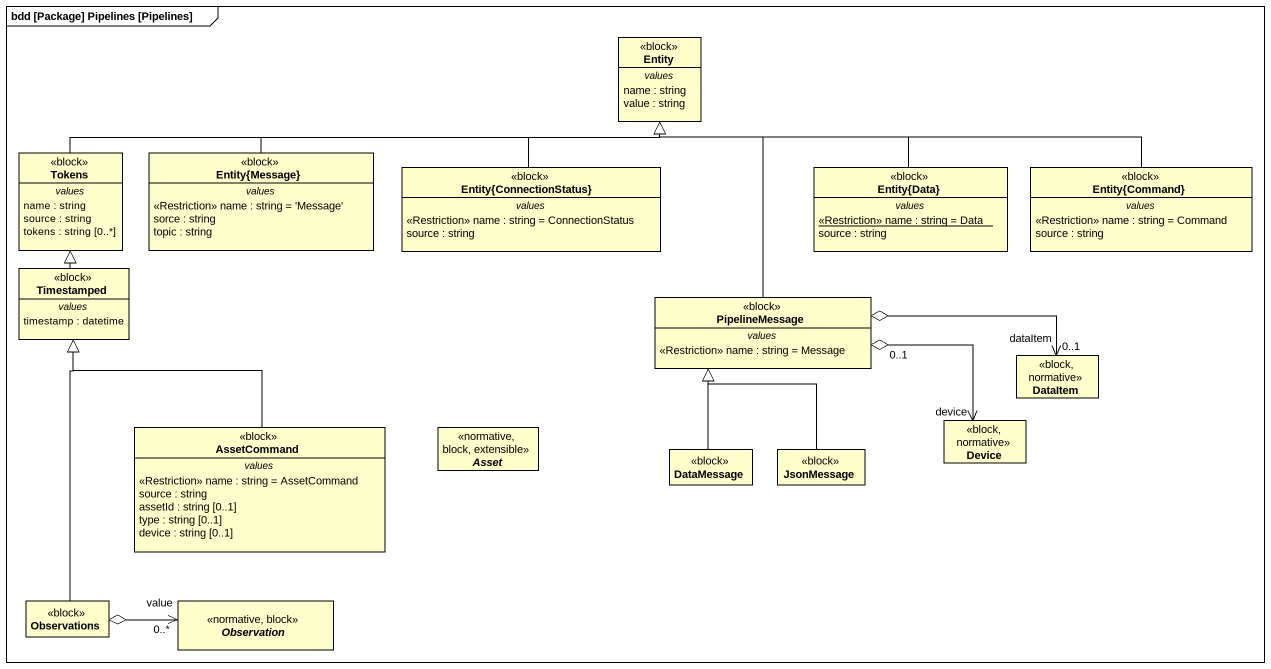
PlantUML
@startuml
mainframe bdd [Package] Pipelines [Pipelines]
hide circle
hide empty members
class "Entity" as Entity_ <<block>> {
  -- values --
  name : string
  value : string
}
class Tokens <<block>> {
  -- values --
  name : string
  source : string
  tokens : string [0..*]
}
class "Entity{Message}" as Entity_Message <<block>> {
  -- values --
  <<Restriction>> name : string = 'Message'
  sorce : string
  topic : string
}
class "Entity{ConnectionStatus}" as Entity_ConnectionStatus <<block>> {
  -- values --
  <<Restriction>> name : string = ConnectionStatus
  source : string
}
class "Entity{Data}" as Entity_Data <<block>> {
  -- values --
  {static} <<Restriction>> name : string = Data
  source : string
}
class "Entity{Command}" as Entity_Command <<block>> {
  -- values --
  <<Restriction>> name : string = Command
  source : string
}
class Timestamped <<block>> {
  -- values --
  timestamp : datetime
}
class PipelineMessage <<block>> {
  -- values --
  <<Restriction>> name : string = Message
}
class DataItem <<block, normative>>
class Device <<block, normative>>
class AssetCommand <<block>> {
  -- values --
  <<Restriction>> name : string = AssetCommand
  source : string
  assetId : string [0..1]
  type : string [0..1]
  device : string [0..1]
}
abstract class Asset <<normative, block, extensible>>
class DataMessage <<block>>
class JsonMessage <<block>>
class Observations <<block>>
abstract class Observation <<normative, block>>
Tokens -right-|> Entity_
Entity_Message -right-|> Entity_
Entity_ConnectionStatus -up-|> Entity_
Entity_Data -left-|> Entity_
Entity_Command -left-|> Entity_
Timestamped -up-|> Tokens
PipelineMessage -up-|> Entity_
PipelineMessage o-right-> "dataItem\n0..1" DataItem
PipelineMessage "0..1" o-right-> "device" Device
AssetCommand -up-|> Timestamped
DataMessage -up-|> PipelineMessage
JsonMessage -up-|> PipelineMessage
Observations -up-|> Timestamped
Observations o-right-> "value\n0..*" Observation
@enduml
